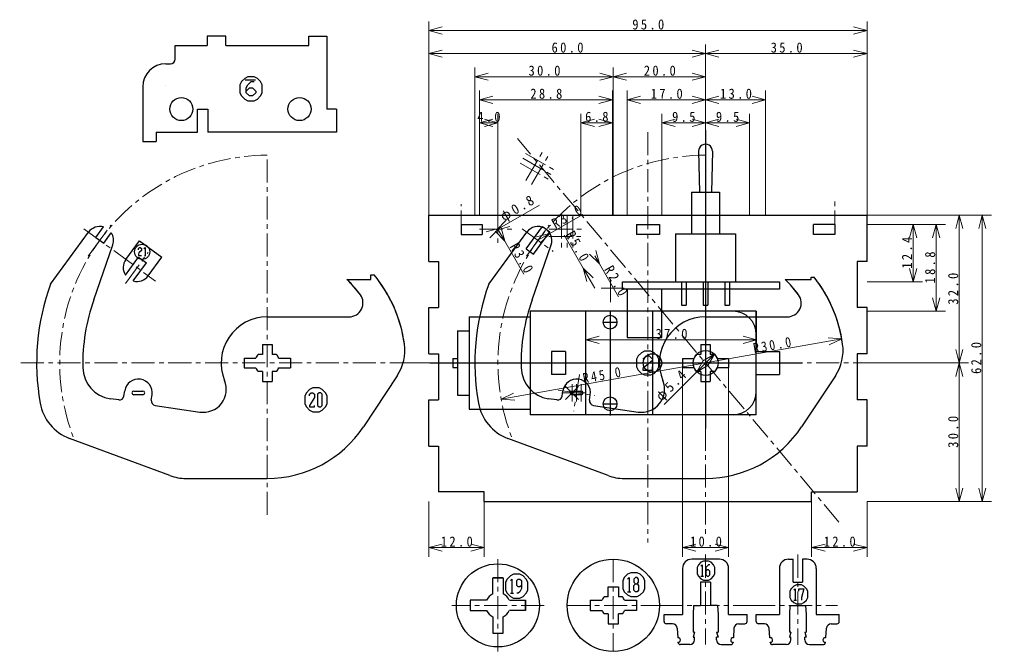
# Model space of a CAD drawing. Units: millimetres on the paper. Extents: x -203 to 201, y -142 to 140.
# Drawn here: x -203 to 7.7, y -136.3 to 0.6 of the extents above; entities that cross this region are included whole.
import ezdxf

# ---------------------------------------------------------------- set-up
doc = ezdxf.new("R2010")
doc.units = ezdxf.units.MM
doc.linetypes.add('CHAIN1', pattern=[8, 5, -1, 1, -1])
for name, color, linetype, lineweight in [('0-2_外形2(2)', 3, 'Continuous', 25), ('0-4_外形4(4)', 3, 'Continuous', 25), ('0-5_外形5(5)', 5, 'Continuous', 25), ('0-6_外形6(6)', 5, 'Continuous', 25), ('0-7_外形7(7)', 5, 'Continuous', 25), ('0-9_中心線(9)', 4, 'CHAIN1', 9), ('0-A_寸法文字(A)', 1, 'Continuous', 9)]:
    doc.layers.add(name, color=color, linetype=linetype, lineweight=lineweight)
doc.styles.add('ＭＳ ゴシック', font='')
doc.styles.get('ＭＳ ゴシック').set_extended_font_data('MS Gothic')

msp = doc.modelspace()

# ---------------------------------------------------------------- linework, layer by layer
at = {"layer": '0-2_外形2(2)'}
for p, q in [((-93.156, -49.047), (-89.614, -44.204)), ((-89.614, -44.204), (-87.999, -45.385)), ((-101.243, -56.683), (-92.997, -45.441)), ((-91.542, -50.227), (-87.999, -45.385)), ((-91.846, -60.103), (-87.741, -48.193)), ((-93.156, -49.047), (-91.542, -50.227)), ((-37.013, -55.684), (-31.333, -55.684)), ((-31.333, -55.684), (-31.333, -55.184)), ((-31.333, -55.184), (-30.72, -55.184)), ((-54.258, -63.784), (-36.51, -63.784)), ((-55.258, -69.784), (-53.258, -69.784)), ((-55.258, -69.784), (-55.258, -71.934)), ((-53.258, -69.784), (-53.258, -71.934)), ((-59.258, -72.784), (-56.766, -72.784)), ((-55.258, -71.934), (-56.225, -71.934)), ((-52.291, -71.934), (-53.258, -71.934)), ((-51.75, -72.784), (-49.258, -72.784)), ((-49.258, -72.784), (-49.258, -74.784)), ((-55.258, -75.634), (-56.225, -75.634)), ((-52.291, -75.634), (-53.258, -75.634)), ((-53.258, -75.634), (-53.258, -77.784)), ((-51.75, -74.784), (-49.258, -74.784)), ((-26.112, -76.579), (-33.425, -87.603)), ((-85.341, -80.951), (-85.173, -79.821)), ((-83.206, -79.861), (-81.206, -79.861)), ((-86.477, -81.794), (-88.275, -81.527)), ((-81.206, -80.661), (-83.206, -80.661)), ((-79.406, -81.831), (-79.238, -80.701)), ((-78.563, -82.967), (-68.877, -84.404)), ((-75.397, -98.161), (-97.126, -90.106)), ((-71.921, -98.784), (-54.258, -98.784))]:
    msp.add_line(p, q, dxfattribs=at)
for points in [[(-59.258, -72.784), (-59.258, -74.784), (-56.766, -74.784)], [(-55.258, -75.634), (-55.258, -77.784), (-53.258, -77.784)]]:
    msp.add_lwpolyline(points, dxfattribs=at)
for centre, radius, start, end in [((-90.578, -47.216), 3, 340.98584, 143.81407), ((-54.258, -73.784), 50, 160, 190), ((-54.258, -73.784), 25, 36.22155, 46.38572), ((-54.258, -73.784), 25, 36.22155, 44.74881), ((-54.258, -73.784), 30, 7.85231, 38.31614), ((-54.258, -73.784), 30, 7.85231, 35.92082), ((-54.258, -73.784), 40, 160, 181.42179), ((-36.51, -60.784), 3, 270, 36.22155), ((-54.258, -73.784), 10, 90, 202.22493), ((-34.446, -71.052), 10, 326.44269, 7.85231), ((-54.258, -73.784), 2.7, 136.74983, 158.26154), ((-54.258, -73.784), 2.7, 21.73846, 43.25017), ((-87.248, -74.603), 7, 181.42179, 261.56505), ((-54.258, -73.784), 2.7, 201.73846, 223.25017), ((-54.258, -73.784), 2.7, 316.74983, 338.26154), ((-82.206, -80.261), 3, 351.56505, 171.56505), ((-68.144, -79.458), 5, 261.56505, 22.22493), ((-83.206, -80.261), 0.4, 90, 270), ((-81.206, -80.261), 0.4, 270, 90), ((-86.33, -80.804), 1, 261.56505, 351.56505), ((-78.417, -81.978), 1, 171.56505, 261.56505), ((-93.65, -80.73), 10, 190, 249.66229), ((-54.258, -73.784), 25, 270, 326.44269), ((-71.921, -88.784), 10, 249.66229, 270)]:
    msp.add_arc(centre, radius, start, end, dxfattribs=at)
at = {"layer": '0-4_外形4(4)'}
for p, q in [((-140.258, -4.984), (-140.258, -2.984)), ((-140.258, -2.984), (-136.358, -2.984)), ((-136.358, -2.984), (-136.358, -18.784)), ((-169.258, -4.984), (-162.258, -4.984)), ((-169.258, -7.984), (-169.258, -4.984)), ((-158.276, -4.984), (-140.258, -4.984)), ((-171.258, -8.984), (-170.258, -8.984)), ((-176.258, -13.984), (-176.258, -25.784)), ((-171.258, -13.784), (-171.258, -13.784)), ((-164.358, -23.784), (-164.358, -18.784)), ((-164.358, -18.784), (-162.158, -18.784)), ((-162.158, -18.784), (-162.158, -23.784)), ((-134.258, -18.784), (-136.358, -18.784)), ((-134.258, -18.784), (-134.258, -23.784)), ((-173.358, -23.784), (-164.358, -23.784)), ((-173.358, -23.784), (-173.358, -25.784)), ((-134.258, -23.784), (-162.158, -23.784)), ((-176.258, -25.784), (-173.358, -25.784)), ((-114.258, -41.784), (-19.258, -41.784)), ((-114.258, -51.784), (-114.258, -41.784)), ((-19.258, -51.784), (-19.258, -41.784)), ((-107.258, -43.784), (-107.258, -45.984)), ((-107.258, -43.784), (-102.658, -43.784)), ((-102.658, -43.784), (-102.658, -45.984)), ((-69.258, -43.784), (-64.258, -43.784)), ((-69.258, -43.784), (-69.258, -45.984)), ((-26.258, -43.784), (-30.858, -43.784)), ((-30.858, -45.984), (-30.858, -43.784)), ((-26.258, -43.784), (-26.258, -45.984)), ((-196.243, -56.683), (-187.997, -45.441)), ((-186.425, -46.596), (-184.766, -44.328)), ((-107.258, -45.984), (-102.658, -45.984)), ((-26.258, -45.984), (-30.858, -45.984)), ((-186.846, -60.103), (-182.741, -48.193)), ((-180.013, -54.768), (-177.173, -50.886)), ((-178.318, -56.008), (-175.478, -52.125)), ((-177.173, -50.886), (-175.478, -52.125)), ((-175.085, -54.891), (-172.133, -50.855)), ((-114.258, -51.784), (-112.158, -51.784)), ((-112.158, -51.784), (-112.158, -61.784)), ((-19.258, -51.784), (-21.358, -51.784)), ((-21.358, -51.784), (-21.358, -61.784)), ((-114.258, -71.784), (-114.258, -61.784)), ((-114.258, -61.784), (-112.158, -61.784)), ((-19.258, -61.784), (-21.358, -61.784)), ((-19.258, -71.784), (-19.258, -61.784)), ((-149.258, -63.784), (-131.51, -63.784)), ((-150.308, -69.784), (-150.308, -71.934)), ((-154.258, -72.734), (-154.258, -74.834)), ((-154.258, -72.734), (-151.746, -72.734)), ((-150.308, -71.934), (-151.225, -71.934)), ((-147.291, -71.934), (-148.208, -71.934)), ((-114.258, -71.784), (-112.158, -71.784)), ((-112.158, -71.784), (-112.158, -81.784)), ((-19.258, -71.784), (-21.358, -71.784)), ((-21.358, -71.784), (-21.358, -81.784)), ((-154.258, -74.834), (-151.746, -74.834)), ((-150.308, -75.634), (-151.225, -75.634)), ((-150.308, -75.634), (-150.308, -77.784)), ((-147.291, -75.634), (-148.208, -75.634)), ((-148.208, -75.634), (-148.208, -77.784)), ((-146.771, -74.834), (-144.258, -74.834)), ((-150.308, -77.784), (-148.208, -77.784)), ((-121.112, -76.579), (-128.425, -87.603)), ((-180.341, -80.951), (-180.173, -79.821)), ((-178.206, -79.861), (-176.206, -79.861)), ((-181.477, -81.794), (-183.275, -81.527)), ((-176.206, -80.661), (-178.206, -80.661)), ((-174.406, -81.831), (-174.238, -80.701)), ((-114.258, -91.784), (-114.258, -81.784)), ((-114.258, -81.784), (-112.158, -81.784)), ((-19.258, -81.784), (-21.358, -81.784)), ((-19.258, -91.784), (-19.258, -81.784)), ((-173.563, -82.967), (-163.877, -84.404)), ((-170.397, -98.161), (-192.126, -90.106)), ((-114.258, -91.784), (-112.158, -91.784)), ((-112.158, -91.784), (-112.158, -101.684)), ((-19.258, -91.784), (-21.358, -91.784)), ((-21.358, -91.784), (-21.358, -101.684)), ((-166.921, -98.784), (-149.258, -98.784)), ((-102.258, -101.684), (-112.158, -101.684)), ((-102.258, -103.784), (-102.258, -101.684)), ((-31.258, -103.784), (-31.258, -101.684)), ((-31.258, -101.684), (-21.358, -101.684)), ((-102.258, -103.784), (-31.258, -103.784)), ((-51.258, -116.284), (-57.258, -116.284)), ((-36.258, -116.284), (-35.288, -116.284)), ((-35.288, -121.284), (-35.288, -116.284)), ((-33.228, -116.284), (-33.228, -121.284)), ((-32.258, -116.284), (-33.228, -116.284)), ((-59.258, -118.284), (-59.258, -128.284)), ((-49.258, -128.284), (-49.258, -118.284)), ((-38.258, -118.284), (-38.258, -128.284)), ((-100.358, -120.284), (-98.158, -120.284)), ((-100.358, -123.818), (-100.358, -120.284)), ((-98.208, -120.284), (-100.308, -120.284)), ((-98.158, -120.284), (-98.158, -123.818)), ((-53.158, -121.284), (-55.358, -121.284)), ((-55.358, -121.284), (-55.358, -126.284)), ((-53.158, -121.284), (-53.158, -126.284)), ((-35.288, -121.284), (-33.228, -121.284)), ((-75.358, -122.284), (-73.158, -122.284)), ((-75.358, -124.434), (-75.358, -122.284)), ((-75.308, -122.284), (-73.208, -122.284)), ((-73.158, -122.284), (-73.158, -124.434)), ((-105.258, -125.184), (-105.258, -127.384)), ((-101.724, -125.184), (-105.258, -125.184)), ((-105.258, -125.234), (-105.258, -127.334)), ((-96.792, -125.184), (-93.258, -125.184)), ((-93.258, -125.184), (-93.258, -127.384)), ((-93.258, -127.334), (-93.258, -125.234)), ((-79.258, -125.184), (-79.258, -127.384)), ((-79.258, -125.184), (-76.724, -125.184)), ((-79.258, -125.234), (-79.258, -127.334)), ((-75.358, -124.434), (-76.225, -124.434)), ((-72.291, -124.434), (-73.158, -124.434)), ((-71.792, -125.184), (-69.258, -125.184)), ((-69.258, -125.184), (-69.258, -127.384)), ((-69.258, -125.234), (-69.258, -127.334)), ((-56.858, -126.284), (-56.958, -128.284)), ((-56.858, -126.284), (-55.358, -126.284)), ((-51.658, -126.284), (-53.158, -126.284)), ((-51.658, -126.284), (-51.558, -128.284)), ((-35.958, -126.284), (-36.058, -128.284)), ((-105.258, -127.384), (-101.724, -127.384)), ((-93.258, -127.384), (-96.792, -127.384)), ((-79.258, -127.384), (-76.724, -127.384)), ((-75.358, -128.134), (-76.225, -128.134)), ((-75.358, -128.134), (-75.358, -130.284)), ((-73.158, -130.284), (-73.158, -128.134)), ((-72.291, -128.134), (-73.158, -128.134)), ((-69.258, -127.384), (-71.792, -127.384)), ((-63.258, -128.284), (-59.258, -128.284)), ((-63.258, -129.784), (-63.258, -128.284)), ((-56.958, -128.284), (-56.958, -132.084)), ((-51.558, -128.284), (-51.558, -132.084)), ((-49.258, -128.284), (-45.258, -128.284)), ((-45.258, -129.784), (-45.258, -128.284)), ((-43.258, -129.784), (-43.258, -128.284)), ((-43.258, -128.284), (-38.258, -128.284)), ((-36.058, -128.284), (-36.058, -132.084)), ((-32.458, -128.284), (-32.458, -132.084)), ((-25.258, -129.784), (-25.258, -128.284)), ((-100.358, -128.75), (-100.358, -132.284)), ((-98.158, -132.284), (-98.158, -128.75)), ((-75.358, -130.284), (-73.158, -130.284)), ((-75.308, -130.284), (-73.208, -130.284)), ((-61.404, -130.284), (-62.758, -130.284)), ((-47.112, -130.284), (-45.758, -130.284)), ((-41.484, -130.284), (-42.758, -130.284)), ((-27.033, -130.284), (-25.758, -130.284)), ((-100.358, -132.284), (-98.158, -132.284)), ((-100.308, -132.284), (-98.208, -132.284)), ((-60.406, -131.228), (-60.291, -133.291)), ((-56.658, -132.084), (-56.958, -132.084)), ((-56.658, -132.084), (-56.958, -132.084)), ((-56.658, -132.084), (-56.958, -133.184)), ((-51.858, -132.084), (-51.558, -132.084)), ((-51.858, -132.084), (-51.558, -133.184)), ((-48.111, -131.228), (-48.225, -133.291)), ((-40.326, -133.298), (-40.487, -131.207)), ((-35.758, -132.084), (-36.058, -132.084)), ((-35.758, -132.084), (-36.058, -133.184)), ((-32.758, -132.084), (-32.458, -132.084)), ((-32.758, -132.084), (-32.458, -133.184)), ((-28.192, -133.298), (-28.03, -131.206)), ((-60.236, -134.283), (-60.234, -134.312)), ((-57.658, -134.784), (-59.735, -134.784)), ((-56.958, -133.184), (-56.658, -133.184)), ((-56.658, -133.784), (-56.658, -133.184)), ((-51.558, -133.184), (-51.858, -133.184)), ((-51.858, -133.784), (-51.858, -133.184)), ((-50.858, -134.784), (-48.781, -134.784)), ((-48.28, -134.283), (-48.282, -134.312)), ((-40.247, -134.322), (-40.25, -134.282)), ((-36.758, -134.784), (-39.748, -134.784)), ((-36.058, -133.184), (-35.758, -133.184)), ((-35.758, -133.784), (-35.758, -133.184)), ((-32.458, -133.184), (-32.758, -133.184)), ((-32.758, -133.784), (-32.758, -133.184)), ((-31.758, -134.784), (-28.771, -134.784)), ((-28.272, -134.323), (-28.269, -134.282))]:
    msp.add_line(p, q, dxfattribs=at)
for points in [[(-158.258, -4.984), (-158.258, -2.984), (-162.258, -2.984), (-162.258, -4.984)], [(-64.258, -43.784), (-64.258, -45.984), (-69.258, -45.984)], [(-186.425, -46.596), (-184.73, -47.836), (-183.071, -45.567)], [(-179.928, -51.348), (-176.976, -47.313), (-172.133, -50.855)], [(-132.013, -55.684), (-126.833, -55.684), (-126.833, -54.684), (-126.124, -54.684)], [(-150.308, -69.784), (-148.208, -69.784), (-148.208, -71.934)], [(-146.771, -72.734), (-144.258, -72.734), (-144.258, -74.834)], [(-30.258, -118.284), (-30.258, -128.284), (-25.258, -128.284)], [(-35.958, -126.284), (-32.558, -126.284), (-32.458, -128.284)]]:
    msp.add_lwpolyline(points, dxfattribs=at)
for centre, radius in [((-167.896, -18.784), 2.5), ((-142.276, -18.784), 2.5), ((-99.258, -126.284), 9), ((-74.258, -126.284), 10)]:
    msp.add_circle(centre, radius, dxfattribs=at)
for centre, radius, start, end in [((-170.258, -7.984), 1, 270, 0), ((-171.258, -13.984), 5, 90, 180), ((-185.578, -47.216), 3, 74.30139, 143.81407), ((-185.578, -47.216), 3, 340.98584, 33.32676), ((-177.507, -53.12), 3, 143.81407, 213.32676), ((-149.258, -73.784), 30, 7.85231, 39.54371), ((-149.258, -73.784), 50, 160, 190), ((-177.507, -53.12), 3, 254.30139, 323.81407), ((-149.258, -73.784), 25, 36.22155, 46.38572), ((-149.258, -73.784), 25, 36.22155, 44.74881), ((-149.258, -73.784), 30, 7.85231, 35.92082), ((-149.258, -73.784), 40, 160, 181.42179), ((-131.51, -60.784), 3, 270, 36.22155), ((-149.258, -73.784), 10, 90, 202.22493), ((-129.446, -71.052), 10, 326.44269, 7.85231), ((-149.258, -73.784), 2.7, 136.74983, 157.11462), ((-149.258, -73.784), 2.7, 22.88538, 43.25017), ((-182.248, -74.603), 7, 181.42179, 261.56505), ((-149.258, -73.784), 2.7, 202.88538, 223.25017), ((-149.258, -73.784), 2.7, 316.74983, 337.11462), ((-177.206, -80.261), 3, 351.56505, 171.56505), ((-163.144, -79.458), 5, 261.56505, 22.22493), ((-178.206, -80.261), 0.4, 90, 270), ((-176.206, -80.261), 0.4, 270, 90), ((-181.33, -80.804), 1, 261.56505, 351.56505), ((-173.417, -81.978), 1, 171.56505, 261.56505), ((-188.65, -80.73), 10, 190, 249.66229), ((-149.258, -73.784), 25, 270, 326.44269), ((-166.921, -88.784), 10, 249.66229, 270), ((-57.258, -118.284), 2, 90, 180), ((-51.258, -118.284), 2, 0, 90), ((-36.258, -118.284), 2, 90, 180), ((-32.258, -118.284), 2, 0, 90), ((-99.258, -126.284), 2.7, 114.04208, 155.95792), ((-99.258, -126.284), 2.7, 24.04208, 65.95792), ((-74.258, -126.284), 2.7, 136.74983, 155.95792), ((-74.258, -126.284), 2.7, 24.04208, 43.25017), ((-99.258, -126.284), 2.7, 204.04208, 245.95792), ((-99.258, -126.284), 2.7, 294.04208, 335.95792), ((-74.258, -126.284), 2.7, 204.04208, 223.25017), ((-74.258, -126.284), 2.7, 316.74983, 335.95792), ((-62.758, -129.784), 0.5, 180, 270), ((-61.404, -131.284), 1, 3.17983, 90), ((-47.112, -131.284), 1, 90, 176.82017), ((-45.758, -129.784), 0.5, 270, 0), ((-42.758, -129.784), 0.5, 180, 270), ((-41.484, -131.284), 1, 4.40874, 90), ((-27.033, -131.284), 1, 90, 175.55262), ((-25.758, -129.784), 0.5, 270, 0), ((-60.208, -133.784), 0.5, 266.82017, 99.54934), ((-59.735, -134.284), 0.5, 183.17983, 270), ((-57.658, -133.784), 1, 270, 0), ((-50.858, -133.784), 1, 180, 270), ((-48.308, -133.784), 0.5, 80.45066, 273.17983), ((-48.781, -134.284), 0.5, 270, 356.82017), ((-40.208, -133.784), 0.5, 265.21166, 103.60582), ((-39.748, -134.284), 0.5, 184.40874, 270), ((-36.758, -133.784), 1, 270, 0), ((-31.758, -133.784), 1, 180, 270), ((-28.308, -133.784), 0.5, 76.63076, 274.47447), ((-28.771, -134.284), 0.5, 270, 355.55262)]:
    msp.add_arc(centre, radius, start, end, dxfattribs=at)
at = {"layer": '0-5_外形5(5)'}
for p, q in [((-151.828, -12.537), (-154.081, -12.537)), ((-175.872, -50.49), (-175.604, -50.49)), ((-55.267, -119.977), (-54.717, -119.977)), ((-96.571, -123.674), (-95.883, -123.674)), ((-71.177, -123.341), (-70.489, -123.341)), ((-35.126, -125.141), (-34.576, -125.141))]:
    msp.add_line(p, q, dxfattribs=at)
for points in [[(-152.099, -16.972), (-151.412, -16.628), (-150.724, -15.941), (-150.38, -15.253), (-150.38, -13.534), (-150.724, -12.847), (-151.412, -12.159), (-152.099, -11.816), (-153.474, -11.816), (-154.162, -12.159), (-154.849, -12.847), (-155.193, -13.534), (-155.193, -15.253), (-154.849, -15.941), (-154.162, -16.628), (-153.474, -16.972)], [(-67.489, -71.213), (-68.176, -71.557), (-68.864, -72.244), (-69.207, -72.932), (-69.207, -74.65), (-68.864, -75.338), (-68.176, -76.025), (-67.489, -76.369), (-66.114, -76.369), (-65.426, -76.025), (-64.739, -75.338), (-64.395, -74.65), (-64.395, -72.932), (-64.739, -72.244), (-65.426, -71.557), (-66.114, -71.213)], [(-139.404, -79.189), (-140.091, -79.533), (-140.779, -80.221), (-141.123, -80.908), (-141.123, -82.627), (-140.779, -83.314), (-140.091, -84.002), (-139.404, -84.346), (-138.029, -84.346), (-137.341, -84.002), (-136.654, -83.314), (-136.31, -82.627), (-136.31, -80.908), (-136.654, -80.221), (-137.341, -79.533), (-138.029, -79.189)], [(-138.373, -82.971), (-138.029, -83.314), (-137.685, -83.314), (-137.341, -82.971), (-137.341, -80.564), (-137.685, -80.221), (-138.029, -80.221), (-138.373, -80.564)], [(-54.717, -116.677), (-55.267, -116.952), (-55.817, -117.502), (-56.092, -118.052), (-56.092, -119.427), (-55.817, -119.977), (-55.267, -120.527), (-54.717, -120.802), (-53.617, -120.802), (-53.067, -120.527), (-52.517, -119.977), (-52.242, -119.427), (-52.242, -118.052), (-52.517, -117.502), (-53.067, -116.952), (-53.617, -116.677)], [(-95.883, -119.549), (-96.571, -119.892), (-97.258, -120.58), (-97.602, -121.267), (-97.602, -122.986), (-97.258, -123.674), (-96.571, -124.361), (-95.883, -124.705), (-94.508, -124.705), (-93.821, -124.361), (-93.133, -123.674), (-92.79, -122.986), (-92.79, -121.267), (-93.133, -120.58), (-93.821, -119.892), (-94.508, -119.549)], [(-70.489, -119.216), (-71.177, -119.56), (-71.864, -120.247), (-72.208, -120.935), (-72.208, -122.653), (-71.864, -123.341), (-71.177, -124.028), (-70.489, -124.372), (-69.114, -124.372), (-68.427, -124.028), (-67.739, -123.341), (-67.396, -122.653), (-67.396, -120.935), (-67.739, -120.247), (-68.427, -119.56), (-69.114, -119.216)], [(-34.576, -121.841), (-35.126, -122.116), (-35.676, -122.666), (-35.951, -123.216), (-35.951, -124.591), (-35.676, -125.141), (-35.126, -125.691), (-34.576, -125.966), (-33.476, -125.966), (-32.926, -125.691), (-32.376, -125.141), (-32.101, -124.591), (-32.101, -123.216), (-32.376, -122.666), (-32.926, -122.116), (-33.476, -121.841)]]:
    msp.add_lwpolyline(points, close=True, dxfattribs=at)
for points in [[(-153.818, -14.909), (-153.13, -14.222), (-152.443, -14.222), (-151.755, -14.909), (-151.755, -15.253), (-152.443, -15.941), (-153.13, -15.941), (-153.818, -15.253), (-153.818, -14.222), (-153.474, -13.534), (-152.787, -12.847), (-152.099, -12.847)], [(-177.213, -49.283), (-177.213, -49.015), (-176.944, -48.747), (-176.81, -48.747), (-176.542, -49.015), (-176.542, -49.417), (-177.078, -49.953), (-177.213, -50.222), (-177.213, -50.49), (-176.542, -50.49)], [(-176.006, -49.015), (-175.738, -48.747), (-175.738, -50.49)], [(-67.832, -72.932), (-67.145, -72.244), (-66.457, -72.244), (-65.77, -72.932), (-65.77, -73.275), (-67.832, -74.994), (-67.832, -75.338), (-65.77, -75.338), (-65.77, -74.65)], [(-140.091, -80.908), (-140.091, -80.564), (-139.748, -80.221), (-139.404, -80.221), (-139.06, -80.564), (-139.06, -81.252), (-140.091, -82.971), (-140.091, -83.314), (-139.06, -83.314), (-139.06, -82.971)], [(-55.267, -117.777), (-54.992, -117.502), (-54.992, -119.977)], [(-53.342, -117.502), (-53.617, -117.502), (-54.167, -118.052), (-54.167, -119.702), (-53.892, -119.977), (-53.617, -119.977), (-53.342, -119.702), (-53.342, -118.877), (-53.617, -118.602), (-53.892, -118.602), (-54.167, -118.877)], [(-96.571, -120.924), (-96.227, -120.58), (-96.227, -123.674)], [(-94.165, -121.955), (-94.508, -122.299), (-94.852, -122.299), (-95.196, -121.955), (-95.196, -120.924), (-94.852, -120.58), (-94.508, -120.58), (-94.165, -120.924), (-94.165, -122.642), (-94.508, -123.33), (-94.852, -123.674), (-95.196, -123.674)], [(-71.177, -120.591), (-70.833, -120.247), (-70.833, -123.341)], [(-69.458, -120.247), (-69.802, -120.591), (-69.802, -121.278), (-69.458, -121.622), (-69.114, -121.622), (-68.771, -121.966), (-68.771, -122.997), (-69.114, -123.341), (-69.458, -123.341), (-69.802, -122.997), (-69.802, -121.966), (-69.458, -121.622)], [(-69.114, -121.622), (-68.771, -121.278), (-68.771, -120.591), (-69.114, -120.247), (-69.458, -120.247)], [(-35.126, -122.941), (-34.851, -122.666), (-34.851, -125.141)], [(-34.026, -123.216), (-34.026, -122.666), (-32.926, -122.666), (-33.476, -124.591), (-33.476, -125.141)]]:
    msp.add_lwpolyline(points, dxfattribs=at)
msp.add_circle((-176.391, -49.699), 1.638, dxfattribs=at)
at = {"layer": '0-6_外形6(6)'}
for p, q in [((-54.258, -23.384), (-54.258, -64.284)), ((-55.758, -27.918), (-55.558, -36.784)), ((-52.758, -27.918), (-52.958, -36.784)), ((-57.308, -36.784), (-57.308, -45.784)), ((-60.758, -45.784), (-47.758, -45.784)), ((-60.758, -45.784), (-60.758, -56.184)), ((-47.758, -45.784), (-47.758, -56.184)), ((-72.258, -56.184), (-38.258, -56.184)), ((-59.458, -56.184), (-59.458, -61.284)), ((-58.458, -56.184), (-58.458, -61.284)), ((-54.758, -56.184), (-54.758, -61.284)), ((-53.758, -56.184), (-53.758, -61.284)), ((-50.058, -56.184), (-50.058, -61.284)), ((-49.058, -56.184), (-49.058, -61.284)), ((-59.458, -61.284), (-58.458, -61.284)), ((-54.758, -61.284), (-53.758, -61.284)), ((-50.058, -61.284), (-49.058, -61.284))]:
    msp.add_line(p, q, dxfattribs=at)
for points in [[(-57.308, -36.784), (-51.208, -36.784), (-51.208, -45.784)], [(-38.258, -56.184), (-38.258, -57.784), (-72.258, -57.784), (-72.258, -56.184)], [(-71.258, -57.784), (-71.258, -68.284), (-63.758, -68.284), (-63.758, -57.784)]]:
    msp.add_lwpolyline(points, dxfattribs=at)
msp.add_arc((-54.258, -27.884), 1.5, 358.71022, 181.28976, dxfattribs=at)
at = {"layer": '0-7_外形7(7)'}
for p, q in [((-54.258, -59.584), (-54.258, -87.984)), ((-80.258, -62.584), (-80.258, -84.984)), ((-74.958, -62.444), (-74.958, -85.124)), ((-65.758, -62.584), (-65.758, -84.984)), ((-43.258, -84.984), (-43.258, -62.584)), ((-105.518, -63.784), (-105.518, -83.784)), ((-105.518, -63.784), (-92.258, -63.784)), ((-76.458, -64.944), (-73.458, -64.944)), ((-108.048, -66.784), (-105.518, -66.784)), ((-108.048, -66.784), (-108.048, -80.784)), ((-84.604, -71.284), (-87.618, -71.284)), ((-87.618, -71.284), (-87.618, -76.284)), ((-43.258, -71.284), (-38.258, -71.284)), ((-38.258, -71.284), (-38.258, -76.284)), ((-109.048, -72.784), (-109.048, -74.784)), ((-109.048, -72.784), (-108.048, -72.784)), ((-114.03, -73.784), (-33.24, -73.784)), ((-112.048, -73.784), (-35.258, -73.784)), ((-109.048, -74.784), (-108.048, -74.784)), ((-43.258, -76.284), (-38.258, -76.284)), ((-108.048, -80.784), (-105.518, -80.784)), ((-105.518, -83.784), (-92.258, -83.784)), ((-76.458, -82.624), (-73.458, -82.624)), ((-43.258, -84.984), (-92.258, -84.984))]:
    msp.add_line(p, q, dxfattribs=at)
for points in [[(-43.258, -62.584), (-92.258, -62.584), (-92.258, -84.984)], [(-84.604, -71.284), (-84.604, -76.284), (-87.618, -76.284)]]:
    msp.add_lwpolyline(points, dxfattribs=at)
for centre, radius in [((-74.958, -64.944), 1.5), ((-54.258, -73.784), 2.7), ((-65.758, -73.784), 2), ((-74.958, -82.624), 1.5)]:
    msp.add_circle(centre, radius, dxfattribs=at)
for centre, start, end in [((-48.258, -67.584), 0, 90), ((-48.258, -79.984), 270, 0)]:
    msp.add_arc(centre, 5, start, end, dxfattribs=at)
at = {"layer": '0-9_中心線(9)'}
for p, q in [((-25.333, -108.256), (-95.051, -25.169)), ((-66.758, -23.784), (-66.758, -112.661)), ((-54.258, -23.784), (-54.258, -111.111)), ((-93.856, -29.428), (-86.954, -33.413)), ((-93.256, -28.388), (-86.354, -32.374)), ((-93.195, -34.282), (-89.322, -27.573)), ((-91.959, -35.142), (-87.959, -28.213)), ((-149.258, -29.706), (-149.258, -107.177)), ((-94.456, -30.467), (-87.554, -34.452)), ((-107.258, -45.784), (-107.258, -39.382)), ((-26.258, -45.784), (-26.258, -38.676)), ((-99.258, -40.784), (-99.258, -48.784)), ((-85.458, -41.784), (-85.458, -49.754)), ((-84.258, -41.784), (-84.258, -49.754)), ((-83.058, -41.784), (-83.058, -49.754)), ((-188.079, -50.635), (-183.163, -43.915)), ((-93.079, -50.635), (-88.163, -43.915)), ((-188.997, -44.714), (-173.471, -56.072)), ((-103.258, -44.784), (-95.258, -44.784)), ((-93.997, -44.714), (-87.277, -49.63)), ((-88.131, -44.784), (-80.385, -44.784)), ((-88.258, -46.406), (-80.258, -46.406)), ((-180.008, -56.539), (-175.092, -49.819)), ((-74.896, -60.584), (-74.896, -54.584)), ((-71.896, -57.584), (-77.896, -57.584)), ((-117.72, -73.784), (-202.988, -73.784)), ((-9.258, -73.784), (-117.72, -73.784)), ((-81.61, -76.245), (-82.791, -84.206)), ((-86.222, -79.666), (-78.261, -80.846)), ((-84.62, -81.675), (-81.792, -78.847)), ((-84.62, -78.847), (-81.792, -81.675)), ((-83.206, -82.151), (-83.206, -78.382)), ((-82.206, -78.382), (-82.206, -82.151)), ((-81.206, -78.382), (-81.206, -82.151)), ((-85.206, -80.261), (-79.195, -80.261)), ((-54.258, -115.284), (-54.258, -134.794)), ((-34.258, -115.284), (-34.258, -134.824)), ((-34.258, -115.284), (-34.258, -134.824)), ((-99.258, -116.284), (-99.258, -136.284)), ((-99.258, -116.284), (-99.258, -136.284)), ((-74.258, -116.284), (-74.258, -136.284)), ((-74.258, -116.284), (-74.258, -136.284)), ((-89.258, -126.284), (-109.258, -126.284)), ((-89.258, -126.284), (-109.258, -126.284)), ((-84.258, -126.284), (-64.258, -126.284)), ((-84.258, -126.284), (-64.258, -126.284))]:
    msp.add_line(p, q, dxfattribs=at)
msp.add_lwpolyline([(-64.258, -126.284), (-44.176, -126.284), (-25.635, -126.284)], dxfattribs=at)
for centre in [(-149.258, -73.784), (-54.258, -73.784)]:
    msp.add_arc(centre, 45, 90, 201.82175, dxfattribs=at)
at = {"layer": '0-A_寸法文字(A)'}
for p, q in [((-114.258, 0.216), (-114.258, -41.784)), ((-19.258, 0.216), (-19.258, -41.784)), ((-114.258, -1.784), (-111.36, -1.008)), ((-114.258, -1.784), (-19.258, -1.784)), ((-114.258, -1.784), (-111.36, -2.56)), ((-19.258, -1.784), (-22.156, -1.008)), ((-19.258, -1.784), (-22.156, -2.56)), ((-114.258, -4.784), (-114.258, -41.784)), ((-114.258, -6.784), (-111.36, -6.008)), ((-54.258, -6.784), (-57.156, -6.008)), ((-54.258, -4.784), (-54.258, -41.784)), ((-54.258, -6.784), (-51.36, -6.008)), ((-19.258, -6.784), (-22.156, -6.008)), ((-19.258, -4.784), (-19.258, -41.784)), ((-114.258, -6.784), (-54.258, -6.784)), ((-114.258, -6.784), (-111.36, -7.56)), ((-54.258, -6.784), (-57.156, -7.56)), ((-54.258, -6.784), (-19.258, -6.784)), ((-54.258, -6.784), (-51.36, -7.56)), ((-19.258, -6.784), (-22.156, -7.56)), ((-104.258, -9.784), (-104.258, -41.784)), ((-74.258, -9.784), (-74.258, -41.784)), ((-54.258, -9.784), (-54.258, -41.784)), ((-104.258, -11.784), (-101.36, -11.008)), ((-104.258, -11.784), (-74.258, -11.784)), ((-104.258, -11.784), (-101.36, -12.56)), ((-74.258, -11.784), (-77.156, -11.008)), ((-74.258, -11.784), (-77.156, -12.56)), ((-74.258, -11.784), (-71.36, -11.008)), ((-74.258, -11.784), (-54.258, -11.784)), ((-74.258, -11.784), (-71.36, -12.56)), ((-54.258, -11.784), (-57.156, -11.008)), ((-54.258, -11.784), (-57.156, -12.56)), ((-103.258, -14.784), (-103.258, -41.784)), ((-103.258, -16.784), (-100.36, -16.008)), ((-103.258, -16.784), (-74.458, -16.784)), ((-103.258, -16.784), (-100.36, -17.56)), ((-74.458, -16.784), (-77.356, -16.008)), ((-74.458, -16.784), (-77.356, -17.56)), ((-74.458, -14.784), (-74.458, -41.784)), ((-71.258, -14.784), (-71.258, -41.784)), ((-71.258, -16.784), (-68.36, -16.008)), ((-71.258, -16.784), (-54.258, -16.784)), ((-71.258, -16.784), (-68.36, -17.56)), ((-54.258, -16.784), (-57.156, -16.008)), ((-54.258, -16.784), (-57.156, -17.56)), ((-54.258, -14.784), (-54.258, -41.784)), ((-54.258, -16.784), (-51.36, -16.008)), ((-54.258, -16.784), (-41.24, -16.784)), ((-54.258, -16.784), (-51.36, -17.56)), ((-41.24, -16.784), (-44.138, -16.008)), ((-41.24, -16.784), (-44.138, -17.56)), ((-41.24, -14.784), (-41.24, -41.784)), ((-103.258, -19.784), (-103.258, -41.784)), ((-103.258, -21.784), (-100.36, -21.008)), ((-99.258, -21.784), (-102.156, -21.008)), ((-99.258, -19.784), (-99.258, -41.784)), ((-81.258, -19.784), (-81.258, -41.784)), ((-81.258, -21.784), (-78.36, -21.008)), ((-74.458, -21.784), (-77.356, -21.008)), ((-74.458, -19.784), (-74.458, -41.784)), ((-63.758, -19.784), (-63.758, -41.784)), ((-63.758, -21.784), (-60.86, -21.008)), ((-54.258, -21.784), (-57.156, -21.008)), ((-54.258, -19.784), (-54.258, -41.784)), ((-54.258, -21.784), (-51.36, -21.008)), ((-44.758, -21.784), (-47.656, -21.008)), ((-44.758, -19.784), (-44.758, -41.784)), ((-103.258, -21.784), (-99.258, -21.784)), ((-103.258, -21.784), (-100.36, -22.56)), ((-99.258, -21.784), (-102.156, -22.56)), ((-81.258, -21.784), (-74.458, -21.784)), ((-81.258, -21.784), (-78.36, -22.56)), ((-74.458, -21.784), (-77.356, -22.56)), ((-63.758, -21.784), (-54.258, -21.784)), ((-63.758, -21.784), (-60.86, -22.56)), ((-54.258, -21.784), (-57.156, -22.56)), ((-54.258, -21.784), (-44.758, -21.784)), ((-54.258, -21.784), (-51.36, -22.56)), ((-44.758, -21.784), (-47.656, -22.56)), ((-98.912, -44.584), (-90.251, -39.584)), ((-87.98, -45.716), (-80.835, -41.591)), ((2.742, -41.784), (-19.258, -41.784)), ((7.742, -41.784), (-19.258, -41.784)), ((0.742, -41.784), (-0.035, -44.682)), ((0.742, -73.784), (0.742, -41.784)), ((0.742, -41.784), (1.518, -44.682)), ((5.742, -41.784), (4.965, -44.682)), ((5.742, -103.784), (5.742, -41.784)), ((5.742, -41.784), (6.518, -44.682)), ((-99.604, -44.984), (-97.483, -42.863)), ((-99.604, -44.984), (-96.707, -44.208)), ((-7.258, -43.784), (-19.258, -43.784)), ((-2.258, -43.784), (-19.258, -43.784)), ((-9.258, -43.784), (-10.035, -46.682)), ((-9.258, -56.184), (-9.258, -43.784)), ((-9.258, -43.784), (-8.482, -46.682)), ((-4.258, -43.784), (-5.035, -46.682)), ((-4.258, -62.584), (-4.258, -43.784)), ((-4.258, -43.784), (-3.482, -46.682)), ((-98.912, -44.584), (-101.809, -45.36)), ((-98.912, -44.584), (-101.033, -46.705)), ((-97.758, -47.382), (-99.879, -45.261)), ((-99.604, -44.984), (-98.912, -44.584)), ((-99.258, -44.784), (-97.758, -47.382)), ((-97.758, -47.382), (-98.535, -44.484)), ((-87.98, -45.716), (-90.877, -46.492)), ((-90.578, -47.216), (-87.98, -45.716)), ((-87.98, -45.716), (-90.101, -47.837)), ((-80.758, -53.254), (-84.883, -46.109)), ((-97.758, -47.382), (-93.633, -54.527)), ((-77.258, -52.316), (-79.379, -50.195)), ((-77.258, -52.316), (-78.035, -49.418)), ((-78.258, -50.584), (-77.258, -52.316)), ((-77.258, -52.316), (-73.133, -59.461)), ((-78.258, -57.584), (-80.758, -53.254)), ((-80.758, -53.254), (-78.637, -55.375)), ((-80.758, -53.254), (-79.982, -56.152)), ((-9.258, -56.184), (-10.035, -53.286)), ((-9.258, -56.184), (-8.482, -53.286)), ((-7.258, -56.184), (-19.258, -56.184)), ((-4.258, -62.584), (-5.035, -59.686)), ((-4.258, -62.584), (-3.482, -59.686)), ((-80.191, -70.784), (-80.191, -62.584)), ((-43.24, -70.784), (-43.24, -62.584)), ((-2.258, -62.584), (-19.258, -62.584)), ((-80.191, -68.784), (-77.293, -68.008)), ((-80.191, -68.784), (-43.24, -68.784)), ((-80.191, -68.784), (-77.293, -69.56)), ((-54.258, -73.784), (-24.714, -68.575)), ((-43.24, -68.784), (-46.138, -68.008)), ((-43.24, -68.784), (-46.138, -69.56)), ((-24.714, -68.575), (-27.702, -68.313)), ((-24.714, -68.575), (-27.433, -69.842)), ((0.742, -73.784), (-0.035, -70.886)), ((0.742, -73.784), (1.518, -70.886)), ((-52.349, -71.875), (-56.167, -75.693)), ((-56.167, -75.693), (-54.667, -73.095)), ((-52.349, -71.875), (-54.947, -73.375)), ((-52.349, -71.875), (-53.849, -74.473)), ((-54.258, -73.784), (-98.574, -81.598)), ((-56.167, -75.693), (-63.238, -82.764)), ((-59.258, -115.784), (-59.258, -74.784)), ((-56.167, -75.693), (-53.569, -74.193)), ((-49.258, -115.784), (-49.258, -74.784)), ((2.742, -73.784), (-19.258, -73.784)), ((0.742, -73.784), (-0.035, -76.682)), ((0.742, -103.784), (0.742, -73.784)), ((0.742, -73.784), (1.518, -76.682)), ((-98.574, -81.598), (-95.855, -80.33)), ((-98.574, -81.598), (-95.586, -81.86)), ((0.742, -103.784), (-0.035, -100.886)), ((0.742, -103.784), (1.518, -100.886)), ((5.742, -103.784), (4.965, -100.886)), ((5.742, -103.784), (6.518, -100.886)), ((-114.258, -115.784), (-114.258, -103.784)), ((-102.258, -115.784), (-102.258, -103.784)), ((-31.258, -115.784), (-31.258, -103.784)), ((2.742, -103.784), (-19.258, -103.784)), ((7.742, -103.784), (-19.258, -103.784)), ((-19.258, -115.784), (-19.258, -103.784)), ((-114.258, -113.784), (-111.36, -113.008)), ((-114.258, -113.784), (-102.258, -113.784)), ((-114.258, -113.784), (-111.36, -114.56)), ((-102.258, -113.784), (-105.156, -113.008)), ((-102.258, -113.784), (-105.156, -114.56)), ((-59.258, -113.784), (-56.36, -113.008)), ((-59.258, -113.784), (-49.258, -113.784)), ((-59.258, -113.784), (-56.36, -114.56)), ((-49.258, -113.784), (-52.156, -113.008)), ((-49.258, -113.784), (-52.156, -114.56)), ((-31.258, -113.784), (-28.36, -113.008)), ((-31.258, -113.784), (-19.258, -113.784)), ((-31.258, -113.784), (-28.36, -114.56)), ((-19.258, -113.784), (-22.156, -113.008)), ((-19.258, -113.784), (-22.156, -114.56))]:
    msp.add_line(p, q, dxfattribs=at)

# ---------------------------------------------------------------- texts
at = {"layer": '0-A_寸法文字(A)', "char_height": 2.199, "attachment_point": 7, "style": 'ＭＳ ゴシック'}
for s, insert in [('\\T1.38;\\W0.9;95.0', (-70.133, -1.584)), ('\\T1.38;\\W0.9;60.0', (-87.633, -6.584)), ('\\T1.38;\\W0.9;35.0', (-40.133, -6.584)), ('\\T1.38;\\W0.9;30.0', (-92.633, -11.584)), ('\\T1.38;\\W0.9;20.0', (-67.633, -11.584)), ('\\T1.38;\\W0.9;28.8', (-92.233, -16.584)), ('\\T1.38;\\W0.9;17.0', (-66.133, -16.584)), ('\\T1.38;\\W0.9;13.0', (-51.124, -16.584)), ('\\T1.38;\\W0.9;4.0', (-103.758, -21.584)), ('\\T1.38;\\W0.9;6.8', (-80.358, -21.584)), ('\\T1.38;\\W0.9;9.5', (-61.508, -21.584)), ('\\T1.38;\\W0.9;9.5', (-52.008, -21.584)), ('\\T1.38;\\W0.9;37.0', (-65.09, -68.584)), ('\\T1.38;\\W0.9;12.0', (-111.633, -113.584)), ('\\T1.38;\\W0.9;10.0', (-57.633, -113.584)), ('\\T1.38;\\W0.9;12.0', (-28.633, -113.584))]:
    msp.add_mtext(s, dxfattribs=dict(at, insert=insert))
for s, insert, rotation in [('\\T1.29;\\W0.95;φ0.8', (-97.713, -43.661), 30), ('\\T1.38;\\W0.9;R3.0', (-86.781, -44.792), 30), ('\\T1.38;\\W0.9;R5.0', (-84.71, -46.009), 300), ('\\T1.38;\\W0.9;R3.0', (-96.835, -48.581), 300), ('\\T1.38;\\W0.9;12.4', (-9.458, -53.359), 90), ('\\T1.38;\\W0.9;18.8', (-4.458, -56.559), 90), ('\\T1.38;\\W0.9;R2.0', (-76.335, -53.515), 300), ('\\T1.38;\\W0.9;32.0', (0.542, -61.159), 90), ('\\T1.38;\\W0.85;R30.0', (-43.706, -71.72), 10), ('\\T1.38;\\W0.9;62.0', (5.542, -76.159), 90), ('\\T1.38;\\W0.85;R45.0', (-80.636, -78.232), 10), ('\\T1.29;\\W0.95;φ5.4', (-63.38, -82.623), 45), ('\\T1.38;\\W0.9;30.0', (0.542, -92.159), 90)]:
    msp.add_mtext(s, dxfattribs=dict(at, insert=insert, rotation=rotation))

doc.saveas('drawing.dxf')
